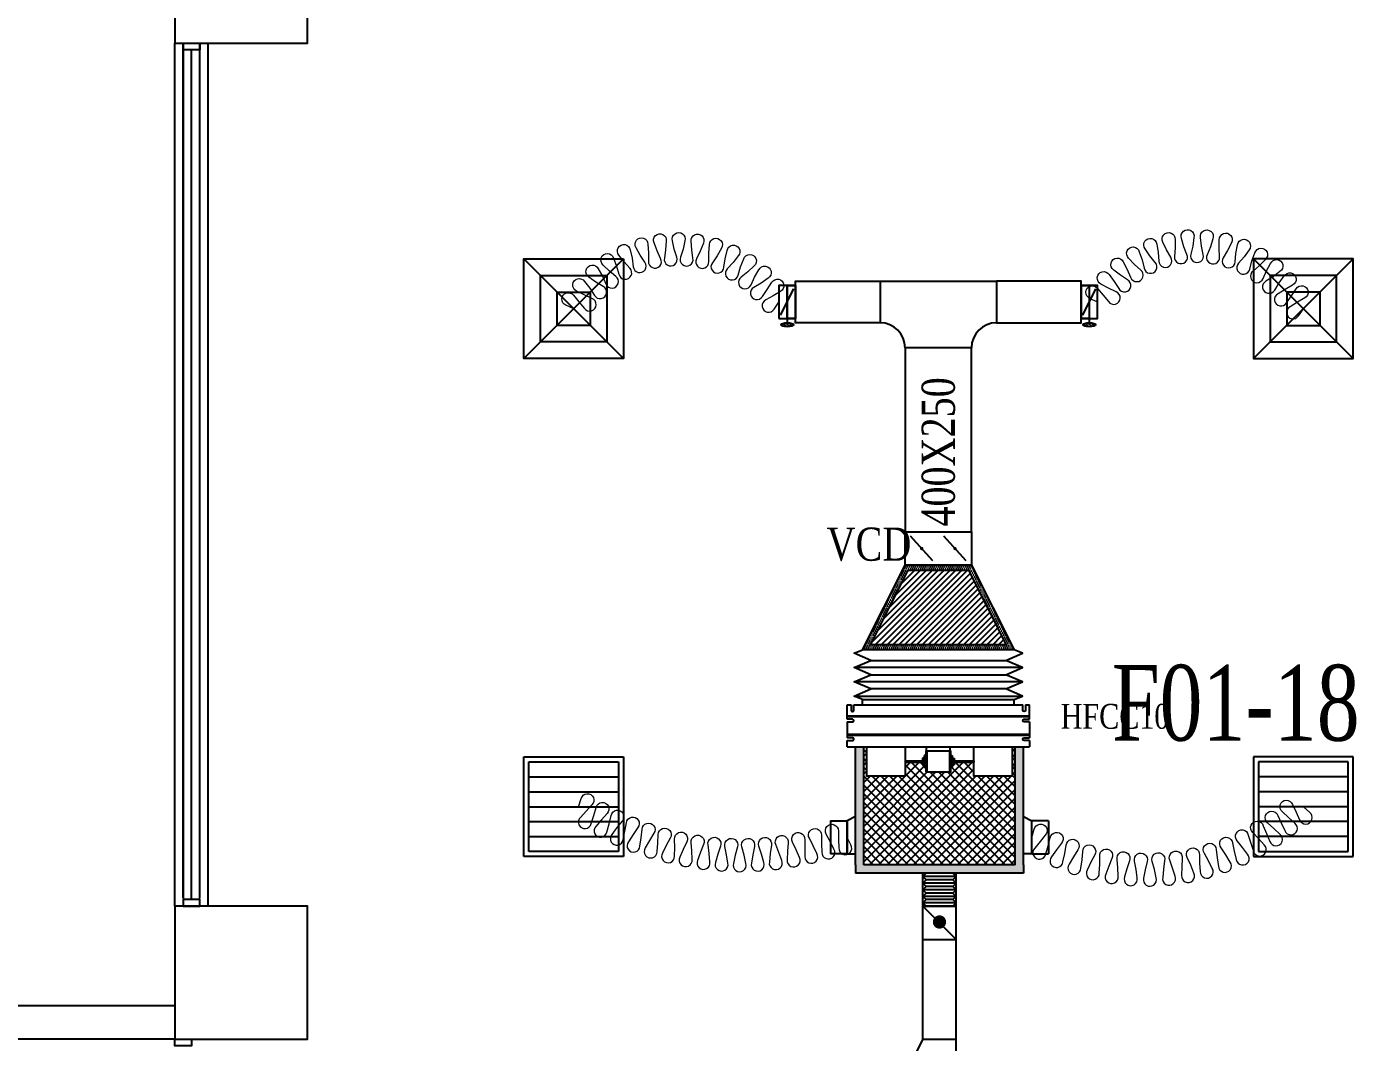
# Model space of a CAD drawing. Header units: metres. Extents: x 352651 to 1421851, y -87441 to -24441.
# Drawn here: x 381839 to 389852, y -41280 to -35160 of the extents above; entities that cross this region are included whole.
import ezdxf

# ---------------------------------------------------------------- set-up
doc = ezdxf.new("R2010")
doc.units = ezdxf.units.M
doc.header["$LTSCALE"] = 300
doc.header["$MEASUREMENT"] = 0
for name, color, linetype in [('bat noi mem', 4, 'CONTINUOUS'), ('CUA', 8, 'CONTINUOUS'), ('CUAGIO', 2, 'CONTINUOUS'), ('KICH-THUOC', 9, 'CONTINUOUS'), ('KT', 1, 'CONTINUOUS'), ('THAY', 9, 'CONTINUOUS'), ('thiet bi', 11, 'CONTINUOUS'), ('TUONG', 7, 'CONTINUOUS'), ('vach', 6, 'CONTINUOUS')]:
    doc.layers.add(name, color=color, linetype=linetype)
doc.layers.add('noi mem', color=5, linetype='BATTING', lineweight=0)
doc.styles.add('PHU', font='vntimeh.shx', dxfattribs={"width": 0.8})
doc.styles.add('ROMANS', font='romans.shx', dxfattribs={"width": 0.75, "bigfont": 'romancvn.shx'})
doc.linetypes.add('BATTING', pattern='A,0.0001,-0.1,[134,ltypeshp.shx,S=0.1,R=0,X=-0.1,Y=0],-0.2,[134,ltypeshp.shx,S=0.1,R=180,X=0.1,Y=0],-0.1', length=0.4001)

# ---------------------------------------------------------------- blocks, each defined once
blk = doc.blocks.new('cot1')
at = {"layer": 'vach'}
blk.add_lwpolyline([(-400, -400), (400, -400), (400, 400), (-400, 400)], close=True, dxfattribs=at)
blk = doc.blocks.new('SAD')
at = {"layer": 'CUAGIO', "color": 8}
for p, q in [((-300, -300), (300, 300)), ((300, -300), (-300, 300))]:
    blk.add_line(p, q, dxfattribs=at)
at = {"layer": 'CUAGIO'}
blk.add_lwpolyline([(300, -300), (300, 300), (-300, 300), (-300, -300)], close=True, dxfattribs=at)
at = {"layer": 'CUAGIO', "color": 8}
for points in [[(200, -200), (200, 200), (-200, 200), (-200, -200)], [(100, -100), (100, 100), (-100, 100), (-100, -100)]]:
    blk.add_lwpolyline(points, close=True, dxfattribs=at)
blk = doc.blocks.new('SAG')
at = {"layer": 'CUAGIO'}
for p, q in [((-300, 300), (-300, -300)), ((300, 300), (-300, 300)), ((300, -300), (300, 300)), ((-300, -300), (300, -300))]:
    blk.add_line(p, q, dxfattribs=at)
at = {"layer": 'CUAGIO', "color": 8}
for p, q in [((-270, 270), (-270, -270)), ((270, 270), (-270, 270)), ((-180, -270), (-180, 270)), ((-90, -270), (-90, 270)), ((0, -270), (0, 270)), ((90, -270), (90, 270)), ((180, -270), (180, 270)), ((270, -270), (270, 270)), ((-270, -270), (270, -270))]:
    blk.add_line(p, q, dxfattribs=at)
blk = doc.blocks.new('bac noi mem')
at = {"layer": 'bat noi mem'}
for p, q in [((493886.7, -64673), (493866.7, -64693)), ((494066.7, -64693), (493866.7, -64693)), ((493866.7, -64693), (493886.7, -64713)), ((493886.7, -64713), (493866.7, -64733)), ((494066.7, -64733), (493866.7, -64733)), ((493866.7, -64733), (493886.7, -64753)), ((494046.7, -64673), (493886.7, -64673)), ((494046.7, -64713), (493886.7, -64713)), ((494046.7, -64673), (494066.7, -64693)), ((494066.7, -64693), (494046.7, -64713)), ((494046.7, -64713), (494066.7, -64733)), ((494066.7, -64733), (494046.7, -64753)), ((493886.7, -64753), (493866.7, -64773)), ((494066.7, -64773), (493866.7, -64773)), ((493866.7, -64773), (493886.7, -64793)), ((493886.7, -64793), (493866.7, -64813)), ((494066.7, -64813), (493866.7, -64813)), ((493866.7, -64813), (493886.7, -64833)), ((494046.7, -64753), (493886.7, -64753)), ((494046.7, -64793), (493886.7, -64793)), ((494046.7, -64753), (494066.7, -64773)), ((494066.7, -64773), (494046.7, -64793)), ((494046.7, -64793), (494066.7, -64813)), ((494066.7, -64813), (494046.7, -64833)), ((493886.7, -64833), (493866.7, -64853)), ((494066.7, -64853), (493866.7, -64853)), ((493866.7, -64853), (493886.7, -64873)), ((494046.7, -64833), (493886.7, -64833)), ((494046.7, -64873), (493886.7, -64873)), ((494046.7, -64833), (494066.7, -64853)), ((494066.7, -64853), (494046.7, -64873))]:
    blk.add_line(p, q, dxfattribs=at)
blk = doc.blocks.new('1-van gio D200')
at = {"layer": 'CUAGIO'}
h = blk.add_hatch(dxfattribs=at)
h.set_pattern_fill('ANSI31', color=256, scale=100, style=0)
edge = h.paths.add_edge_path()
edge.add_ellipse((486127, -58494), major_axis=(-38.1, 0), ratio=0.310482, start_angle=0, end_angle=360, ccw=False)
for p, q in [((486167, -58437.3), (486087.1, -58277.5)), ((486127, -58257.4), (486127, -58494))]:
    blk.add_line(p, q, dxfattribs=at)
at = {"layer": 'CUAGIO', "const_width": 3}
for points in [[(486127, -58457.4), (486177, -58457.4), (486177, -58257.4), (486077, -58257.4), (486077, -58457.4), (486127, -58457.4)], [(486167, -58437.3), (486087.1, -58277.5)], [(486127, -58257.4), (486127, -58494)]]:
    blk.add_lwpolyline(points, dxfattribs=at)
at = {"layer": 'CUAGIO'}
blk.add_lwpolyline([(486177, -58457.4), (486077, -58457.4), (486077, -58257.4), (486177, -58257.4)], close=True, dxfattribs=at)
at = {"layer": 'CUAGIO', "const_width": 5.35}
blk.add_lwpolyline([(486130.7, -58357.4, -1), (486123.3, -58357.4, -1)], format="xyb", close=True, dxfattribs=at)
at = {"layer": 'CUAGIO', "extrusion": (0, 0, -1)}
blk.add_ellipse((486127, -58494), major_axis=(-38.1, 0), ratio=0.310482, start_param=-1.570796, end_param=4.712389, dxfattribs=at)

msp = doc.modelspace()

# ---------------------------------------------------------------- hatches: boundary and pattern name
at = {"layer": 'CUAGIO'}
h = msp.add_hatch(dxfattribs=at)
h.set_pattern_fill('DOTS', color=2, scale=200, style=0)
h.set_pattern_definition([(0, (-185772.509, 17332.927), (6.25, 12.5), [0, -12.5])])
h.paths.add_polyline_path([(387796.5, -40209.6), (386882.9, -40209.6), (386882.9, -39499.6), (386832.9, -39499.6), (386832.9, -40209.6), (386832.9, -40259.6), (387846.5, -40259.6), (387846.5, -40209.6), (387846.5, -39499.6), (387796.5, -39499.6)])
at = {"layer": 'CUAGIO', "ltscale": 1.5}
h = msp.add_hatch(dxfattribs=at)
h.set_pattern_fill('ANSI37', color=9, scale=300, style=0)
h.paths.add_polyline_path([(387796.5, -40209.6), (387796.5, -39499.6), (387777.4, -39499.6), (387777.4, -39674.6), (387547.2, -39674.6), (387547.2, -39591.6), (387427.5, -39591.6), (387427.5, -39607.3), (387417, -39607.3), (387417, -39623.1), (387407.1, -39623.1), (387407.1, -39648, -1), (387400.6, -39650.1), (387264.4, -39650.1, -1), (387257.9, -39648), (387257.9, -39623.1), (387248.1, -39623.1), (387248.1, -39607.3), (387237.5, -39607.3), (387237.5, -39591.6), (387132.3, -39591.6), (387132.3, -39674.6), (386902, -39674.6), (386902, -39499.6), (386882.9, -39499.6), (386882.9, -40209.6)])
at = {"layer": 'KICH-THUOC'}
h = msp.add_hatch(dxfattribs=at)
h.set_pattern_fill('DOTS', color=2, scale=200, style=0)
h.set_pattern_definition([(0, (-203104.336, -712.489), (6.25, 12.5), [0, -12.5])])
h.paths.add_polyline_path([(387740.8, -38884.1), (386924.2, -38884.1), (387151, -38434.1), (387514, -38434.1)], flags=16)
h.paths.add_polyline_path([(387789.5, -38914.1), (386875.5, -38914.1), (387132.5, -38404.1), (387532.5, -38404.1)])
h = msp.add_hatch(dxfattribs=at)
h.set_pattern_fill('ANSI31', color=2, scale=200, style=0)
h.set_pattern_definition([(45, (-203104.336, -712.49), (-17.6776695, 17.6776695), [])])
h.paths.add_polyline_path([(387740.8, -38884.1), (386924.2, -38884.1), (387151, -38434.1), (387514, -38434.1)])

# ---------------------------------------------------------------- linework, layer by layer
at = {"layer": 'bat noi mem'}
for p, q in [((387789.5, -38914.1), (386875.5, -38914.1)), ((386925.5, -38978.4), (387739.5, -38978.4)), ((387839.5, -39021.2), (386825.5, -39021.2)), ((386925.5, -39064.1), (387739.5, -39064.1)), ((387839.5, -39106.9), (386825.5, -39106.9)), ((387739.5, -39149.8), (386925.5, -39149.8)), ((386825.5, -39192.6), (387839.5, -39192.6))]:
    msp.add_line(p, q, dxfattribs=at)
for points in [[(386875.5, -39214.1), (386825.5, -39192.6), (386925.5, -39149.8), (386825.5, -39106.9), (386925.5, -39064.1), (386825.5, -39021.2), (386925.5, -38978.4), (386825.5, -38935.5), (386875.5, -38914.1)], [(387789.5, -39214.1), (387839.5, -39192.6), (387739.5, -39149.8), (387839.5, -39106.9), (387739.5, -39064.1), (387839.5, -39021.2), (387739.5, -38978.4), (387839.5, -38935.5), (387789.5, -38914.1)]]:
    msp.add_lwpolyline(points, dxfattribs=at)
at = {"layer": 'CUA', "linetype": 'Continuous'}
for p, q in [((382782.5, -35259.6), (382782.5, -40409.6)), ((382782.5, -40409.6), (382782.5, -35259.6)), ((382832.5, -40409.6), (382832.5, -35299.6)), ((382882.5, -40409.6), (382882.5, -35259.6))]:
    msp.add_line(p, q, dxfattribs=at)
for points in [[(382882.5, -35259.6), (382882.5, -35299.6), (382782.5, -35299.6), (382782.5, -35259.6)], [(382882.5, -40459.6), (382882.5, -40419.6), (382782.5, -40419.6), (382782.5, -40459.6)], [(382832.5, -41259.6), (382832.5, -41299.6), (382732.5, -41299.6), (382732.5, -41259.6)]]:
    msp.add_lwpolyline(points, close=True, dxfattribs=at)
at = {"layer": 'CUAGIO', "ltscale": 1.5}
msp.add_line((386982.5, -36694.1), (387682.5, -36694.1), dxfattribs=at)
at = {"layer": 'CUAGIO', "color": 2}
for p, q in [((387132.5, -37094.1), (387132.5, -38204.1)), ((387532.5, -38204.1), (387532.5, -37094.1)), ((386832.9, -40209.6), (386832.9, -40259.6)), ((387796.5, -40209.6), (386882.9, -40209.6)), ((387846.5, -40209.6), (387846.5, -40259.6))]:
    msp.add_line(p, q, dxfattribs=at)
at = {"layer": 'CUAGIO'}
for p, q in [((387532.5, -37094.1), (387132.5, -37094.1)), ((387299.5, -38378.4), (387165.6, -38229.8)), ((387499.5, -38378.4), (387365.6, -38229.8)), ((386832.9, -40209.6), (386832.9, -39499.6)), ((386882.9, -39499.6), (386882.9, -39499.6)), ((386882.9, -40209.6), (386882.9, -39499.6)), ((387796.5, -39499.6), (387796.5, -39499.6)), ((387796.5, -40209.6), (387796.5, -39499.6)), ((387846.5, -40209.6), (387846.5, -39499.6)), ((386683.2, -39944.3), (386683.2, -40144.3)), ((386782.9, -39944.3), (386782.9, -40144.3)), ((386782.9, -40144.3), (386782.9, -39944.3)), ((386782.9, -40144.3), (386782.9, -39944.3)), ((387896.5, -40144.3), (387896.5, -39944.3)), ((387896.5, -40144.3), (387896.5, -39944.3)), ((387896.5, -40144.3), (387896.5, -39944.3)), ((387996.2, -39944.3), (387996.2, -40144.3)), ((386782.9, -40144.3), (386683.2, -40144.3)), ((387896.5, -40144.3), (387996.2, -40144.3)), ((387846.5, -40259.6), (386832.9, -40259.6)), ((387239.7, -41259.6), (387239.7, -40259.6)), ((387439.7, -41459.6), (387439.7, -40259.6)), ((387239.7, -40459.6), (387439.7, -40659.6)), ((387239.7, -40459.6), (387439.7, -40459.6)), ((387439.7, -40459.6), (387239.7, -40459.6)), ((387339.7, -40459.6), (387439.7, -40459.6)), ((387239.7, -40659.6), (387439.7, -40659.6)), ((387239.7, -41259.6), (387139.7, -41459.6)), ((387239.7, -41259.6), (387439.7, -41259.6))]:
    msp.add_line(p, q, dxfattribs=at)
for points in [[(386982.5, -36944.1), (386472.5, -36944.1), (386472.5, -36694.1), (386982.5, -36694.1)], [(387682.5, -36944.1), (388192.5, -36944.1), (388192.5, -36694.1), (387682.5, -36694.1)], [(386422.5, -36719.1), (386472.5, -36719.1), (386472.5, -36919.1), (386422.5, -36919.1)], [(388192.5, -36719.1), (388242.5, -36719.1), (388242.5, -36919.1), (388192.5, -36919.1)], [(387132.5, -38204.1), (387532.5, -38204.1), (387532.5, -38404.1), (387132.5, -38404.1)], [(387789.5, -38914.1), (386875.5, -38914.1), (387132.5, -38404.1), (387532.5, -38404.1)], [(387740.8, -38884.1), (386924.2, -38884.1), (387151, -38434.1), (387514, -38434.1)]]:
    msp.add_lwpolyline(points, close=True, dxfattribs=at)
for points, const_width in [([(387227.5, -38304.1, 1), (387237.5, -38304.1, 1)], 10), ([(387427.5, -38304.1, 1), (387437.5, -38304.1, 1)], 10), ([(387319.7, -40554.1, 1), (387359.7, -40554.1, 1)], 40)]:
    msp.add_lwpolyline(points, format="xyb", close=True, dxfattribs=dict(at, const_width=const_width))
for points in [[(386683.2, -39944.3), (386782.9, -39944.3)], [(386832.9, -39919), (386782.9, -39944.3)], [(387846.5, -39919), (387896.5, -39944.3)], [(387996.2, -39944.3), (387896.5, -39944.3)], [(386782.9, -40144.3), (386832.9, -40144.3)], [(387896.5, -40144.3), (387846.5, -40144.3)]]:
    msp.add_lwpolyline(points, dxfattribs=at)
for centre, start, end in [((386982.5, -37094.1), 0, 90), ((387682.5, -37094.1), 90, 180)]:
    msp.add_arc(centre, 150, start, end, dxfattribs=at)
at = {"layer": 'noi mem', "ltscale": 1.5}
for points in [[(385135.6, -36859.6), (385089, -36838.1, -1.333333), (385134.6, -36778.6), (385167.5, -36818), (385200.3, -36857.3, 1.333333), (385245.9, -36797.8), (385199.4, -36776.4), (385153.4, -36752.6, -1.333333), (385201.6, -36695.1), (385233, -36736.2), (385260.7, -36778.8, 1.333333), (385312.9, -36725), (385269.5, -36698.6), (385227.5, -36668.4, -1.333333), (385283.6, -36618.5), (385308.7, -36663.8), (385329.8, -36710, 1.333333), (385389.3, -36664.4), (385350.3, -36631.9), (385313.1, -36595.9, -1.333333), (385375.9, -36554.8), (385394.1, -36603.2), (385408.3, -36652, 1.333333), (385473.8, -36615.5), (385439.9, -36577.7), (385408.4, -36536.7, -1.333333), (385476.5, -36505.2), (385487.4, -36555.7), (385494.3, -36606, 1.333333), (385564.5, -36579.6), (385536.5, -36537.2), (385511.3, -36492, -1.333333), (385583.3, -36470.8), (385586.7, -36522.4), (385586.2, -36573.2, 1.333333), (385659.5, -36557.3), (385637.9, -36511.3), (385619.7, -36462.9, -1.333333), (385693.9, -36452.4), (385689.8, -36503.9), (385681.9, -36554.1, 1.333333), (385756.7, -36549.1), (385742.1, -36500.4), (385731.1, -36449.9, -1.333333), (385806.1, -36450.3), (385794.5, -36500.7), (385779.3, -36549.2, 1.333333), (385854.1, -36555.1), (385846.7, -36504.9), (385843.3, -36453.3, -1.333333), (385917.4, -36464.7), (385898.5, -36512.9), (385876.4, -36558.6, 1.333333), (385949.5, -36575.4), (385949.6, -36524.6), (385953.7, -36473, -1.333333), (386025.4, -36495.1), (385999.7, -36540), (385971.1, -36582.1, 1.333333), (386041, -36609.4), (386048.5, -36559.1), (386060.1, -36508.7, -1.333333), (386127.7, -36541), (386095.8, -36581.7), (386061.4, -36619.1, 1.333333), (386126.5, -36656.3), (386141.3, -36607.7), (386160.1, -36559.5, -1.333333), (386222.3, -36601.4), (386184.7, -36637), (386145.3, -36668.9, 1.333333), (386204.2, -36715.3), (386225.9, -36669.3), (386251.6, -36624.4, -1.333333), (386307, -36674.9), (386264.7, -36704.6), (386221, -36730.9, 1.333333), (386272.9, -36785), (386300.9, -36742.5), (386329.8, -36700.1, -1.333333), (386381, -36754.9), (386336.7, -36780.8), (386292.5, -36806.7, 1.333333), (386343.7, -36861.5), (386372.5, -36819.1)], [(388292.5, -36819.1), (388246.4, -36796.8, -1.333333), (388292.7, -36737.8), (388325.3, -36777.2), (388357.9, -36816.6, 1.333333), (388404.2, -36757.6), (388358.1, -36735.3), (388312.8, -36710.5, -1.333333), (388361.9, -36653.8), (388392.9, -36695.1), (388419.9, -36738, 1.333333), (388473.3, -36685.3), (388430.8, -36657.7), (388389.9, -36626.1, -1.333333), (388447.3, -36577.8), (388471.5, -36623.5), (388491.4, -36670.1, 1.333333), (388552.4, -36626.4), (388514.7, -36592.5), (388479.3, -36554.9, -1.333333), (388543.6, -36516.2), (388560.3, -36565.1), (388572.7, -36614.2, 1.333333), (388639.8, -36580.7), (388607.9, -36541.3), (388578.8, -36498.5, -1.333333), (388648.3, -36470.4), (388657.2, -36521.3), (388661.7, -36571.8, 1.333333), (388733.2, -36549.2), (388707.9, -36505.3), (388685.9, -36458.5, -1.333333), (388759, -36441.6), (388759.7, -36493.3), (388756.2, -36543.9, 1.333333), (388830.4, -36532.8), (388812.3, -36485.5), (388797.9, -36435.8, -1.333333), (388872.8, -36430.6), (388865.4, -36481.8), (388854, -36531.1, 1.333333), (388929, -36531.8), (388918.6, -36482.3), (388912.2, -36431, -1.333333), (388986.9, -36437.6), (388971.6, -36486.9), (388952.6, -36533.9, 1.333333), (389026.5, -36546.4), (389024, -36495.8), (389025.7, -36444.1, -1.333333), (389098.5, -36462.4), (389075.6, -36508.7), (389049.5, -36552.1, 1.333333), (389120.6, -36576), (389126, -36525.7), (389135.8, -36474.9, -1.333333), (389204.8, -36504.3), (389174.9, -36546.5), (389142.3, -36585.3, 1.333333), (389208.8, -36620.1), (389222.1, -36571.2), (389239.7, -36522.6, -1.333333), (389303.2, -36562.5), (389267.1, -36599.5), (389228.8, -36632.7, 1.333333), (389289, -36677.4), (389309.8, -36631.2), (389334.8, -36586, -1.333333), (389391.3, -36635.4), (389349.8, -36666.3), (389306.8, -36693.1, 1.333333), (389359.3, -36746.7), (389387.1, -36704.2), (389416.1, -36662.1, -1.333333), (389467.4, -36716.8), (389423.4, -36743.1), (389379.5, -36769.3, 1.333333), (389430.7, -36824), (389459.8, -36781.9), (389488.8, -36739.8, -1.333333), (389540.1, -36794.5), (389496.2, -36820.7), (389452.2, -36847, 1.333333), (389503.5, -36901.7), (389532.5, -36859.6)]]:
    msp.add_lwpolyline(points, format="xyb", dxfattribs=at)
at = {"layer": 'noi mem', "linetype": 'ByBlock', "ltscale": 1.5}
for points in [[(385165.6, -39859.6), (385181.2, -39810.8, -1.333333), (385245.9, -39848.6), (385211, -39886.1), (385176.2, -39923.7, 1.333333), (385240.9, -39961.5), (385256.5, -39912.7), (385271.1, -39863.8, -1.333333), (385336.5, -39900.5), (385302.4, -39938.5), (385269.3, -39977.8, 1.333333), (385335.8, -40012.5), (385349.1, -39962.9), (385360.8, -39913.2, -1.333333), (385428.2, -39945.9), (385396.5, -39985.8), (385365.7, -40027.1, 1.333333), (385434.2, -40057.7), (385444.5, -40007.4), (385453.2, -39957.1, -1.333333), (385522.5, -39985.7), (385493.2, -40027.5), (385465, -40070.5, 1.333333), (385535.1, -40097), (385542.4, -40046.1), (385548.1, -39995.4, -1.333333), (385619, -40019.8), (385592.2, -40063.2), (385566.6, -40107.8, 1.333333), (385638.2, -40130.2), (385642.5, -40078.9), (385645.1, -40027.9, -1.333333), (385717.3, -40048.1), (385693.2, -40093.1), (385670.3, -40139.1, 1.333333), (385743.1, -40157.1), (385744.3, -40105.7), (385743.9, -40054.6, -1.333333), (385817.2, -40070.4), (385795.8, -40116.8), (385775.7, -40164.1, 1.333333), (385849.4, -40177.7), (385847.5, -40126.3), (385844.1, -40075.4, -1.333333), (385918.2, -40086.8), (385899.6, -40134.3), (385882.4, -40182.8, 1.333333), (385956.8, -40191.9), (385951.8, -40140.8), (385945.3, -40090.1, -1.333333), (386020, -40097.1), (386004.3, -40145.6), (385990, -40195, 1.333333), (386064.8, -40199.7), (386056.8, -40148.9), (386047.3, -40098.8, -1.333333), (386122.2, -40101.3), (386109.4, -40150.7), (386098.1, -40200.8, 1.333333), (386173.1, -40201.1), (386162.1, -40150.8), (386149.6, -40101.3, -1.333333), (386224.6, -40099.3), (386214.7, -40149.4), (386206.4, -40200.2, 1.333333), (386281.3, -40195.9), (386267.3, -40146.4), (386251.8, -40097.8, -1.333333), (386326.6, -40091.3), (386319.7, -40141.9), (386314.5, -40193, 1.333333), (386389, -40184.3), (386372, -40135.8), (386353.7, -40088.1, -1.333333), (386427.9, -40077.2), (386424.1, -40128.1), (386421.9, -40179.4, 1.333333), (386495.8, -40166.3), (386476, -40118.8), (386454.8, -40072.4, -1.333333), (386528.2, -40057), (386527.5, -40108.1), (386528.4, -40159.5, 1.333333), (386601.3, -40141.9), (386578.7, -40095.8), (386555.6, -40050, -1.333333), (386628.4, -40031.7), (386629.7, -40082.9), (386631.1, -40134.1, 1.333333), (386703.9, -40115.8), (386680.8, -40070), (386657.7, -40024.3, -1.333333), (386730.5, -40005.9), (386731.9, -40057.1), (386733.3, -40108.3, 1.333333), (386806, -40090), (386782.9, -40044.3)], [(387896.5, -40044.3), (387910.9, -39995.4, -1.333333), (387977.4, -40030.2), (387945.4, -40069.9), (387913.5, -40109.6, 1.333333), (387980, -40144.4), (387994.4, -40095.4), (388007.3, -40046.4, -1.333333), (388074.7, -40079.2), (388044, -40119.6), (388014.9, -40161.8, 1.333333), (388083.7, -40191.7), (388094.7, -40141.6), (388103.3, -40091.7, -1.333333), (388173.3, -40118.7), (388146.2, -40161.5), (388120.7, -40206, 1.333333), (388191.8, -40230), (388198.5, -40179.2), (388202.9, -40128.7, -1.333333), (388274.9, -40149.7), (388251.5, -40194.6), (388229.9, -40241.1, 1.333333), (388302.8, -40259), (388305.1, -40207.8), (388305.3, -40157.1, -1.333333), (388378.8, -40171.9), (388359.3, -40218.7), (388341.7, -40266.8, 1.333333), (388415.8, -40278.5), (388413.8, -40227.3), (388409.6, -40176.8, -1.333333), (388484.2, -40185.3), (388468.7, -40233.6), (388455.2, -40283, 1.333333), (388530.1, -40288.4), (388523.8, -40237.5), (388515.3, -40187.5, -1.333333), (388590.3, -40189.7), (388579, -40239.1), (388569.8, -40289.5, 1.333333), (388644.7, -40288.5), (388634.2, -40238.3), (388621.5, -40189.3, -1.333333), (388696.4, -40185.1), (388689.3, -40235.3), (388684.4, -40286.3, 1.333333), (388759, -40278.9), (388744.3, -40229.8), (388727.5, -40182, -1.333333), (388801.8, -40171.5), (388798.9, -40222.1), (388798.4, -40273.4, 1.333333), (388872.1, -40259.7), (388853.2, -40212), (388832.5, -40165.8, -1.333333), (388905.6, -40149), (388907.1, -40199.7), (388910.8, -40250.8, 1.333333), (388983.2, -40231), (388960.3, -40185.1), (388935.7, -40140.8, -1.333333), (389007.1, -40117.9), (389012.9, -40168.2), (389021, -40218.8, 1.333333), (389091.4, -40192.9), (389064.7, -40149.2), (389036.5, -40107.1, -1.333333), (389105.7, -40078.2), (389115.7, -40127.9), (389128, -40177.6, 1.333333), (389196, -40145.9), (389165.7, -40104.5), (389134, -40065, -1.333333), (389200.5, -40030.3), (389214.7, -40079), (389231.2, -40127.5, 1.333333), (389296.2, -40090.1), (389262.5, -40051.5), (389227.6, -40014.8, -1.333333), (389290.9, -39974.6), (389309.2, -40021.9), (389329.8, -40068.9, 1.333333), (389391.4, -40026.1), (389354.5, -39990.4), (389317, -39956, -1.333333), (389377.4, -39911.6), (389399, -39957.7), (389420.7, -40003.8, 1.333333), (389481.1, -39959.4), (389443.5, -39925), (389405.9, -39890.6, -1.333333), (389466.4, -39846.1), (389488, -39892.3), (389509.7, -39938.4, 1.333333), (389570.1, -39894), (389532.5, -39859.6)]]:
    msp.add_lwpolyline(points, format="xyb", dxfattribs=at)
at = {"layer": 'THAY', "linetype": 'Continuous'}
for p, q in [((382732.5, -40459.6), (382732.5, -35259.6)), ((382932.5, -40459.6), (382932.5, -35259.6))]:
    msp.add_line(p, q, dxfattribs=at)
at = {"layer": 'thiet bi'}
for p, q in [((386783.5, -39333.1), (386783.5, -39245.6)), ((386783.5, -39245.6), (386807.5, -39245.6)), ((386823.5, -39245.6), (387841.5, -39245.6)), ((386875.5, -39245.6), (386875.5, -39214.1)), ((386875.5, -39214.1), (387789.5, -39214.1)), ((387789.5, -39245.6), (387789.5, -39214.1)), ((387857.5, -39245.6), (387881.5, -39245.6)), ((387881.5, -39333.1), (387881.5, -39245.6)), ((386783.5, -39311.6), (387881.5, -39311.6)), ((386783.5, -39316.6), (387881.5, -39316.6)), ((386783.5, -39422.6), (387881.5, -39422.6)), ((386783.5, -39427.6), (387881.5, -39427.6)), ((386783.5, -39499.6), (386783.5, -39460.1)), ((386783.5, -39499.6), (387881.5, -39499.6)), ((387261.2, -39521.7), (387261.2, -39499.6)), ((387403.8, -39521.7), (387403.8, -39499.6)), ((387881.5, -39460.1), (387881.5, -39499.6)), ((387237.5, -39566.9), (387237.5, -39607.3)), ((387248.1, -39566.9), (387237.5, -39566.9)), ((387248.1, -39551.1), (387248.1, -39623.1)), ((387257.9, -39551.1), (387248.1, -39551.1)), ((387264.4, -39524), (387264.4, -39650.1)), ((387400.6, -39524), (387400.6, -39650.1)), ((387407.1, -39551.1), (387417, -39551.1)), ((387417, -39551.1), (387417, -39623.1)), ((387417, -39566.9), (387427.5, -39566.9)), ((387427.5, -39566.9), (387427.5, -39607.3)), ((387132.3, -39582.5), (387237.5, -39582.5)), ((387132.3, -39591.6), (387237.5, -39591.6)), ((387248.1, -39607.3), (387237.5, -39607.3)), ((387257.9, -39623.1), (387248.1, -39623.1)), ((387407.1, -39623.1), (387417, -39623.1)), ((387417, -39607.3), (387427.5, -39607.3)), ((387427.5, -39582.5), (387547.2, -39582.5)), ((387427.5, -39591.6), (387547.2, -39591.6)), ((387547.2, -39582.5), (387547.2, -39591.6))]:
    msp.add_line(p, q, dxfattribs=at)
for points in [[(386807.5, -39245.6), (386807.5, -39277.6, 1), (386823.5, -39277.6), (386823.5, -39245.6)], [(387857.5, -39245.6), (387857.5, -39277.6, -1), (387841.5, -39277.6), (387841.5, -39245.6)], [(386783.5, -39349.1), (386815.5, -39349.1, 1), (386815.5, -39333.1), (386783.5, -39333.1)], [(387881.5, -39349.1), (387849.5, -39349.1, -1), (387849.5, -39333.1), (387881.5, -39333.1)], [(386783.5, -39460.1), (386815.5, -39460.1, 1), (386815.5, -39444.1), (386783.5, -39444.1)], [(387881.5, -39460.1), (387849.5, -39460.1, -1), (387849.5, -39444.1), (387881.5, -39444.1)]]:
    msp.add_lwpolyline(points, format="xyb", dxfattribs=at)
for points in [[(386783.5, -39349.1), (386783.5, -39444.1)], [(387881.5, -39349.1), (387881.5, -39444.1)]]:
    msp.add_lwpolyline(points, dxfattribs=at)
for points in [[(387132.3, -39674.6), (386902, -39674.6), (386902, -39499.6), (387132.3, -39499.6)], [(387777.4, -39674.6), (387547.2, -39674.6), (387547.2, -39499.6), (387777.4, -39499.6)], [(387257.9, -39650.1), (387407.1, -39650.1), (387407.1, -39524), (387257.9, -39524)]]:
    msp.add_lwpolyline(points, close=True, dxfattribs=at)
for centre, start, end in [((387261.2, -39525.1), 18.04953, 161.95047), ((387403.8, -39525.1), 18.04953, 161.95047), ((387261.2, -39649.1), 198.04953, 341.95047), ((387403.8, -39649.1), 198.04953, 341.95047)]:
    msp.add_arc(centre, 3.41, start, end, dxfattribs=at)
at = {"layer": 'TUONG'}
for p, q in [((382732.5, -41059.6), (379232.5, -41059.6)), ((382732.5, -41259.6), (379032.5, -41259.6))]:
    msp.add_line(p, q, dxfattribs=at)

# ---------------------------------------------------------------- block references
at = {"layer": 'CUAGIO', "xscale": -1}
for name, p, rotation in [('SAD', (385135.6, -36859.6), 180), ('SAG', (385135.6, -39859.6), 270)]:
    msp.add_blockref(name, p, dxfattribs=dict(at, rotation=rotation))
at = {"layer": 'CUAGIO'}
for name, p, rotation in [('SAD', (389532.5, -36859.6), 180), ('SAG', (389532.5, -39859.6), 90)]:
    msp.add_blockref(name, p, dxfattribs=dict(at, rotation=rotation))
at = {"layer": 'CUAGIO', "xscale": -1}
for p in [(872549.5, 21538.3), (874369.5, 21538.3)]:
    msp.add_blockref('1-van gio D200', p, dxfattribs=at)
at = {"layer": 'CUAGIO'}
msp.add_blockref('bac noi mem', (-106627, 24413.4), dxfattribs=at)
at = {"layer": 'vach'}
for p in [(383132.5, -34859.6), (383132.5, -40859.6)]:
    msp.add_blockref('cot1', p, dxfattribs=at)

# ---------------------------------------------------------------- texts
at = {"layer": 'CUAGIO', "color": 2, "insert": (387232.2, -38171.9), "char_height": 200, "width": 888.608, "attachment_point": 1, "rotation": 90, "style": 'PHU'}
msp.add_mtext('400x250', dxfattribs=at)
at = {"layer": 'CUAGIO', "color": 2, "insert": (386659.8, -38177.5), "char_height": 200, "width": 439.881, "attachment_point": 1, "style": 'PHU'}
msp.add_mtext('VCD', dxfattribs=at)
at = {"layer": 'KT', "ltscale": 1.5, "insert": (388378.6, -39005.5), "char_height": 456.096, "width": 2517.297, "attachment_point": 1, "style": 'ROMANS'}
msp.add_mtext('{\\fTimes New Roman|b0|i0|c0|p18;F01-18}', dxfattribs=at)
at = {"layer": 'thiet bi', "insert": (388070, -39240), "char_height": 150, "width": 679.92, "attachment_point": 1, "style": 'PHU'}
msp.add_mtext('hfcc10', dxfattribs=at)

doc.saveas('drawing.dxf')
